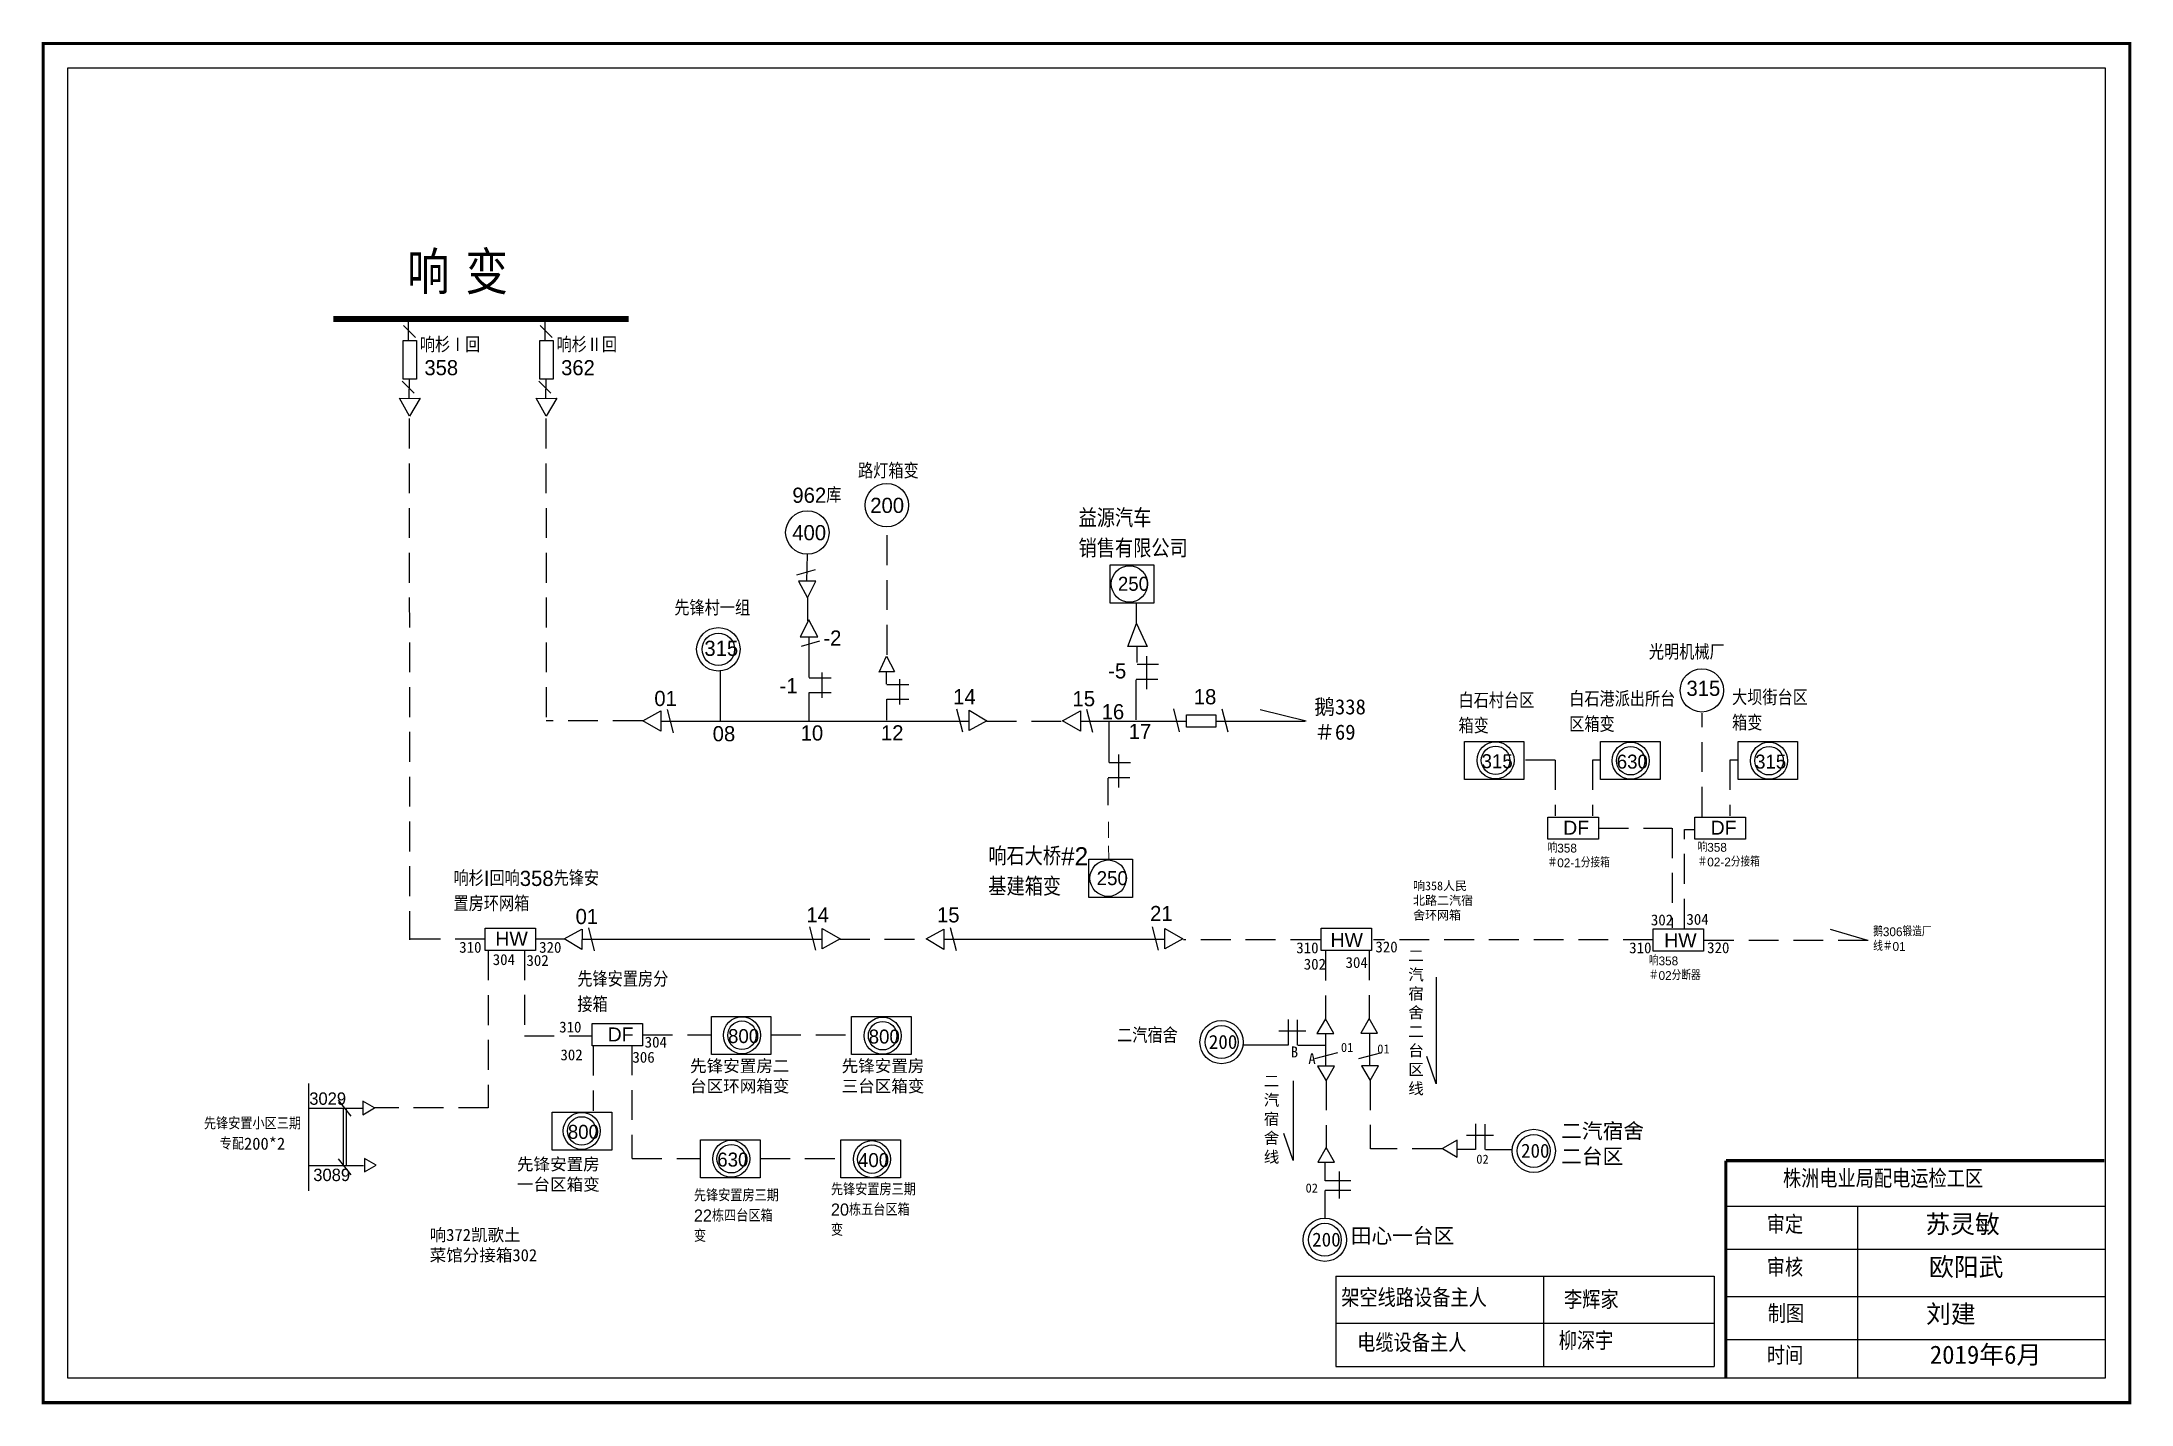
# Model space of a CAD drawing. Extents: x 0 to 344, y 0 to 224.
import ezdxf

# ---------------------------------------------------------------- set-up
doc = ezdxf.new("R2010")
doc.units = 0
doc.header["$LTSCALE"] = 0.774411
doc.header["$MEASUREMENT"] = 0
doc.linetypes.add('ACAD_ISO02W100', pattern=[15, 12, -3])
doc.linetypes.add('DASHED2', pattern=[9.525, 6.35, -3.175])
doc.layers.get('0').update_dxf_attribs({"linetype": 'CONTINUOUS'})
doc.layers.add('0-RefEdit0', color=7, linetype='CONTINUOUS')
doc.styles.add('hztxt_txtstyle_0.00_0_0', font='', dxfattribs={"bigfont": 'hztxt.shx'})
doc.styles.add('hztxt_txtstyle_1.45_0_0', font='', dxfattribs={"height": 1.450187, "bigfont": 'hztxt.shx'})
doc.styles.add('hztxt_txtstyle_1.80_0_0', font='', dxfattribs={"height": 1.8, "bigfont": 'hztxt.shx'})
doc.styles.add('hztxt_txtstyle_2.50_0_0', font='', dxfattribs={"height": 2.5, "bigfont": 'hztxt.shx'})
doc.styles.add('hztxt_txtstyle_3.00_0_0', font='', dxfattribs={"height": 3, "bigfont": 'hztxt.shx'})
doc.styles.add('宋体_txtstyle_1.50_0_0', font='', dxfattribs={"height": 1.5})
doc.styles.get('hztxt_txtstyle_0.00_0_0').set_extended_font_data('hztxt')
doc.styles.get('hztxt_txtstyle_1.45_0_0').set_extended_font_data('hztxt')
doc.styles.get('hztxt_txtstyle_1.80_0_0').set_extended_font_data('hztxt')
doc.styles.get('hztxt_txtstyle_2.50_0_0').set_extended_font_data('hztxt')
doc.styles.get('hztxt_txtstyle_3.00_0_0').set_extended_font_data('hztxt')
doc.styles.get('宋体_txtstyle_1.50_0_0').set_extended_font_data('宋体')

msp = doc.modelspace()

# ---------------------------------------------------------------- linework, layer by layer
at = {"linetype": 'Continuous'}
for p, q in [((61.36, 175.56), (59.4, 177.53)), ((83.9, 175.56), (81.93, 177.53)), ((60.38, 162.62), (58.76, 165.56)), ((58.82, 165.52), (62.12, 165.56)), ((61.15, 166.39), (59.18, 168.35)), ((62.12, 165.56), (60.38, 162.62)), ((82.92, 162.62), (81.29, 165.56)), ((81.35, 165.52), (84.66, 165.56)), ((83.68, 166.39), (81.71, 168.35)), ((84.66, 165.56), (82.92, 162.62)), ((125.89, 135.43), (125.99, 139.82)), ((124.27, 136.46), (127.34, 137.32)), ((127.39, 135.43), (124.5, 135.43)), ((124.5, 135.43), (125.99, 132.64)), ((125.99, 132.64), (127.39, 135.43)), ((126.2, 129.03), (124.81, 126.24)), ((127.7, 126.24), (126.2, 129.03)), ((124.81, 126.24), (127.7, 126.24)), ((124.99, 124.71), (128.06, 125.57)), ((126.26, 119.53), (126.26, 126.18)), ((111.63, 120.76), (111.63, 112.37)), ((137.81, 120.39), (139.05, 123.04)), ((139.05, 123.04), (140.35, 120.5)), ((126.28, 119.47), (129.92, 119.47)), ((128.39, 120.36), (128.39, 116.17)), ((140.35, 120.45), (137.81, 120.45)), ((139.05, 118.44), (139.05, 120.39)), ((139.07, 118.38), (142.71, 118.38)), ((141.18, 119.27), (141.18, 115.07)), ((98.86, 112.42), (101.8, 114.04)), ((101.81, 114.03), (101.8, 110.67)), ((103.89, 110.42), (102.91, 114.24)), ((126.28, 112.37), (126.28, 117.05)), ((126.28, 117.05), (129.92, 117.05)), ((139.07, 112.49), (139.07, 115.96)), ((139.07, 115.96), (142.71, 115.96)), ((150.55, 114.39), (151.54, 110.57)), ((152.64, 110.78), (152.65, 114.14)), ((152.65, 114.14), (155.59, 112.4)), ((168.06, 112.42), (171, 114.04)), ((171.01, 114.03), (171, 110.67)), ((173.06, 110.45), (172.08, 114.26)), ((186.32, 114.39), (187.3, 110.57)), ((194.3, 114.39), (195.29, 110.57)), ((101.8, 110.67), (98.86, 112.42)), ((101.79, 112.37), (152.6, 112.37)), ((155.59, 112.4), (152.65, 110.78)), ((171, 110.67), (168.06, 112.42)), ((171, 112.35), (188.47, 112.37)), ((85.88, 76.48), (88.82, 78.1)), ((88.82, 74.74), (85.88, 76.48)), ((88.81, 76.44), (128.42, 76.44)), ((88.83, 78.09), (88.82, 74.74)), ((90.91, 74.49), (89.93, 78.3)), ((126.35, 78.45), (127.34, 74.64)), ((128.43, 74.84), (128.44, 78.2)), ((128.44, 78.2), (131.39, 76.46)), ((131.39, 76.46), (128.44, 74.84)), ((145.55, 76.48), (148.49, 78.1)), ((148.49, 74.74), (145.55, 76.48)), ((148.5, 78.09), (148.49, 74.74)), ((148.49, 76.43), (164.27, 76.43)), ((150.58, 74.49), (149.6, 78.3)), ((157.17, 76.43), (184.92, 76.43)), ((182.84, 78.45), (183.83, 74.64)), ((184.92, 74.84), (184.93, 78.2)), ((184.93, 78.2), (187.88, 76.46)), ((187.88, 76.46), (184.93, 74.84)), ((229.67, 70.16), (229.67, 52.59)), ((213.39, 57.69), (209.57, 56.7)), ((220.65, 57.7), (216.83, 56.72)), ((229.67, 52.59), (228.12, 57.08)), ((206.1, 53.08), (206.1, 39.94)), ((206.1, 39.94), (204.55, 44.43)), ((277.46, 32.43), (339.82, 32.43)), ((299.1, 32.42), (299.1, 4.09)), ((277.46, 25.33), (339.82, 25.33)), ((213.13, 20.89), (275.49, 20.89)), ((213.13, 20.89), (213.13, 6.04)), ((247.34, 20.89), (247.34, 6.04)), ((275.49, 20.89), (275.49, 6.04)), ((277.46, 17.57), (339.82, 17.57)), ((213.13, 13.14), (275.49, 13.14)), ((277.46, 10.47), (339.82, 10.47)), ((213.13, 6.04), (275.49, 6.04))]:
    msp.add_line(p, q, dxfattribs=at)
at = {"linetype": 'ACAD_ISO02W100'}
for p, q in [((60.23, 175.07), (60.23, 178.14)), ((82.77, 175.07), (82.77, 178.14))]:
    msp.add_line(p, q, dxfattribs=at)
for p, q in [((60.31, 168.65), (60.27, 165.53)), ((82.84, 168.65), (82.8, 165.53))]:
    msp.add_line(p, q)
at = {"linetype": 'DASHED2'}
for p, q in [((60.34, 162.2), (60.39, 76.34)), ((82.88, 162.2), (82.92, 112.38)), ((139.16, 123.3), (139.16, 144.33)), ((98.84, 112.38), (82.92, 112.38)), ((155.54, 112.37), (168.01, 112.37)), ((273.5, 96.6), (273.5, 113.67)), ((249.28, 105.93), (244.17, 105.93)), ((249.26, 105.93), (249.26, 96.74)), ((256.7, 105.93), (255.4, 105.93)), ((255.4, 105.93), (255.4, 96.74)), ((278.09, 105.93), (278.09, 96.74)), ((279.38, 105.93), (278.09, 105.93)), ((256.45, 94.71), (268.51, 94.71)), ((268.56, 94.71), (268.56, 78.29)), ((270.61, 94.48), (272.16, 94.48)), ((270.61, 78.17), (270.61, 94.48)), ((72.85, 76.44), (60.39, 76.44)), ((85.87, 76.44), (81.17, 76.44)), ((131.34, 76.44), (145.62, 76.43)), ((210.53, 76.31), (187.97, 76.33)), ((265.4, 76.31), (219.32, 76.33)), ((300.85, 76.22), (273.77, 76.22)), ((79.33, 74.61), (79.33, 60.49)), ((211.38, 74.53), (211.38, 63.2)), ((218.6, 74.57), (218.6, 63.24)), ((79.33, 60.49), (90.37, 60.49)), ((98.83, 60.66), (110.16, 60.66)), ((119.98, 60.66), (133.28, 60.66)), ((211.5, 53.18), (211.5, 41.85)), ((218.76, 53.19), (218.76, 41.87)), ((230.62, 41.87), (218.81, 41.89)), ((97.07, 40.31), (108.39, 40.31)), ((118.21, 40.31), (131.51, 40.31))]:
    msp.add_line(p, q, dxfattribs=at)
at = {"color": 0, "linetype": 'Continuous'}
for p, q in [((126, 132.6), (126, 128.88)), ((208.24, 112.33), (200.64, 114.22)), ((193.31, 112.37), (208.04, 112.37)), ((300.8, 76.22), (294.67, 78.04)), ((205.23, 63.2), (205.23, 58.96)), ((206.81, 58.96), (206.81, 63.16)), ((205.23, 58.96), (197.71, 58.96)), ((208.18, 61.29), (203.73, 61.29)), ((211.31, 58.93), (206.86, 58.93)), ((211.41, 60.87), (211.41, 55.55)), ((218.67, 60.88), (218.67, 55.56)), ((236.14, 46), (236.14, 41.75)), ((237.72, 41.75), (237.72, 45.96)), ((236.14, 41.75), (233.12, 41.75)), ((239.09, 44.09), (234.64, 44.09)), ((242.23, 41.73), (237.77, 41.73)), ((211.36, 36.63), (211.36, 39.65)), ((213.69, 33.68), (213.69, 38.13)), ((211.33, 30.54), (211.33, 35)), ((215.6, 36.63), (211.36, 36.63)), ((211.36, 35.05), (215.56, 35.05))]:
    msp.add_line(p, q, dxfattribs=at)
at = {"color": 0}
for p, q in [((180.23, 128.33), (180.23, 131.78)), ((178.81, 124.65), (180.23, 128.45)), ((180.23, 128.45), (182.01, 124.65)), ((182.01, 124.65), (178.81, 124.65)), ((180.33, 122), (180.33, 124.61)), ((180.33, 121.76), (183.88, 121.76)), ((181.87, 123.07), (181.87, 117.61)), ((180.21, 119.27), (183.77, 119.27)), ((175.72, 105.56), (175.75, 112.36)), ((177.26, 106.86), (177.26, 101.41)), ((175.72, 105.56), (179.28, 105.56)), ((175.6, 103.07), (179.16, 103.07)), ((43.73, 52.66), (43.73, 34.98)), ((52.62, 48.55), (43.73, 48.55)), ((49.53, 39.15), (49.53, 48.58)), ((49.98, 39.15), (49.98, 48.58)), ((43.73, 39.14), (52.78, 39.14))]:
    msp.add_line(p, q, dxfattribs=at)
at = {"color": 7}
for p, q in [((248.07, 96.55), (256.39, 96.55)), ((248.07, 92.9), (248.07, 96.55)), ((256.39, 96.55), (256.39, 92.9)), ((272.31, 92.9), (272.31, 96.55)), ((272.31, 96.55), (280.63, 96.55)), ((280.63, 96.55), (280.63, 92.9)), ((256.39, 92.9), (248.07, 92.9)), ((280.63, 92.9), (272.31, 92.9)), ((72.85, 74.57), (72.85, 78.22)), ((72.85, 78.22), (81.17, 78.22)), ((81.17, 78.22), (81.17, 74.57)), ((210.68, 78.22), (219.01, 78.22)), ((210.68, 74.57), (210.68, 78.22)), ((219.01, 78.22), (219.01, 74.57)), ((265.43, 74.46), (265.43, 78.11)), ((265.43, 78.11), (273.75, 78.11)), ((273.75, 78.11), (273.75, 74.46)), ((81.17, 74.57), (72.85, 74.57)), ((219.01, 74.57), (210.68, 74.57)), ((273.75, 74.46), (265.43, 74.46)), ((90.49, 62.51), (98.81, 62.51)), ((90.49, 58.86), (90.49, 62.51)), ((98.81, 62.51), (98.81, 58.86)), ((98.81, 58.86), (90.49, 58.86))]:
    msp.add_line(p, q, dxfattribs=at)
at = {"color": 7, "linetype": 'DASHED2', "lineweight": 0, "ltscale": 0.535085}
msp.add_line((175.63, 95.74), (175.67, 89.61), dxfattribs=at)
at = {"color": 0, "linetype": 'DASHED2'}
for p, q in [((73.36, 74.57), (73.36, 48.63)), ((90.68, 58.88), (90.68, 48.14)), ((97.05, 58.95), (97.05, 40.31)), ((50.77, 47.26), (48.67, 49.91)), ((73.36, 48.63), (54.54, 48.63)), ((50.77, 37.58), (48.67, 40.23))]:
    msp.add_line(p, q, dxfattribs=at)
at = {"linetype": 'Continuous', "const_width": 0.5}
msp.add_lwpolyline([(0.01, 224.02), (343.99, 224.02), (343.99, 0.06), (0.01, 0.06)], close=True, dxfattribs=at)
at = {"linetype": 'Continuous'}
for points in [[(4.06, 219.98), (339.94, 219.98), (339.94, 4.1), (4.06, 4.1)], [(211.38, 63.28), (209.98, 60.87), (212.77, 60.87)], [(218.6, 63.33), (217.21, 60.92), (219.99, 60.92)], [(211.5, 53.11), (212.89, 55.52), (210.1, 55.52)], [(218.75, 53.13), (220.15, 55.54), (217.36, 55.54)], [(211.51, 42.09), (210.12, 39.68), (212.9, 39.68)], [(230.68, 41.91), (233.09, 40.51), (233.09, 43.3)]]:
    msp.add_lwpolyline(points, close=True, dxfattribs=at)
for points, const_width in [([(47.83, 178.59), (96.51, 178.59)], 1), ([(277.42, 39.93), (277.42, 4.21)], 0.5), ([(277.46, 39.93), (339.82, 39.93)], 0.5)]:
    msp.add_lwpolyline(points, dxfattribs=dict(at, const_width=const_width))
at = {"linetype": 'ACAD_ISO02W100'}
for points in [[(61.55, 168.71), (59.35, 168.71), (59.35, 175.07), (61.55, 175.07)], [(84.08, 168.71), (81.89, 168.71), (81.89, 175.07), (84.08, 175.07)]]:
    msp.add_lwpolyline(points, close=True, dxfattribs=at)
at = {"color": 0, "linetype": 'Continuous'}
for points in [[(188.47, 113.39), (193.31, 113.39), (193.31, 111.37), (188.47, 111.37)], [(234.3, 109.01), (244.12, 109.01), (244.12, 102.76), (234.3, 102.76)], [(256.73, 109.01), (266.56, 109.01), (266.56, 102.76), (256.73, 102.76)], [(279.42, 109.01), (289.24, 109.01), (289.24, 102.76), (279.42, 102.76)], [(110.16, 63.68), (119.98, 63.68), (119.98, 57.43), (110.16, 57.43)], [(133.25, 63.68), (143.07, 63.68), (143.07, 57.43), (133.25, 57.43)], [(83.9, 47.91), (93.72, 47.91), (93.72, 41.66), (83.9, 41.66)], [(108.39, 43.34), (118.21, 43.34), (118.21, 37.09), (108.39, 37.09)], [(131.49, 43.34), (141.31, 43.34), (141.31, 37.09), (131.49, 37.09)]]:
    msp.add_lwpolyline(points, close=True, dxfattribs=at)
at = {"color": 0, "linetype": 'DASHED2'}
for points in [[(54.61, 48.61), (52.71, 49.71), (52.71, 47.51)], [(54.87, 39.21), (52.96, 40.31), (52.96, 38.11)]]:
    msp.add_lwpolyline(points, close=True, dxfattribs=at)
at = {"linetype": 'Continuous'}
for centre, radius in [((139.07, 147.92), 3.58), ((125.98, 143.43), 3.58), ((111.31, 124.18), 3.58), ((111.31, 124.18), 2.68), ((273.46, 117.42), 3.57), ((194.27, 59.47), 3.57), ((194.27, 59.47), 2.71), ((245.74, 41.54), 3.57), ((245.74, 41.54), 2.71), ((211.3, 26.9), 3.57), ((211.3, 26.9), 2.71)]:
    msp.add_circle(centre, radius, dxfattribs=at)
at = {"color": 0}
for centre, radius in [((179.08, 134.96), 3), ((239.44, 105.89), 3.05), ((239.44, 105.89), 2.35), ((261.72, 105.83), 3.05), ((261.72, 105.83), 2.35), ((284.53, 105.83), 3.05), ((284.53, 105.83), 2.35), ((175.57, 86.47), 3), ((115.2, 60.6), 3.05), ((115.2, 60.6), 2.35), ((138.39, 60.52), 3.05), ((138.39, 60.52), 2.35), ((88.79, 44.83), 3.05), ((88.79, 44.83), 2.35), ((113.43, 40.25), 3.05), ((113.43, 40.25), 2.35), ((136.62, 40.18), 3.05), ((136.62, 40.18), 2.35)]:
    msp.add_circle(centre, radius, dxfattribs=at)
at = {"layer": '0-RefEdit0', "color": 0, "linetype": 'ByBlock', "ltscale": 2}
for p, q in [((180.2, 112.57), (180.2, 119.16)), ((175.59, 98.49), (175.59, 102.95))]:
    msp.add_line(p, q, dxfattribs=at)
for points in [[(175.9, 138.11), (183.08, 138.11), (183.08, 131.81), (175.9, 131.81)], [(172.4, 89.61), (179.57, 89.61), (179.57, 83.31), (172.4, 83.31)]]:
    msp.add_lwpolyline(points, close=True, dxfattribs=at)

# ---------------------------------------------------------------- texts
at = {"linetype": 'Continuous', "attachment_point": 1}
for s, insert, char_height, width, style in [('响 变', (60, 189.68), 7, 52.1814, 'hztxt_txtstyle_0.00_0_0'), ('路灯箱变', (134.34, 154.82), 2.5, 28.7822, 'hztxt_txtstyle_0.00_0_0'), ('962库', (123.51, 150.82), 2.5, 13.9826, 'hztxt_txtstyle_0.00_0_0'), ('200', (136.35, 149.15), 2.5, 5.6554, 'hztxt_txtstyle_0.00_0_0'), ('400', (123.49, 144.65), 2.5, 5.6554, 'hztxt_txtstyle_0.00_0_0'), ('益源汽车^M^J销售有限公司', (170.7, 147.3), 3, 17.3528, 'hztxt_txtstyle_3.00_0_0'), ('先锋村一组', (104.05, 132.24), 2.5, 21.7184, 'hztxt_txtstyle_0.00_0_0'), ('315', (109, 125.6), 2.5, 5.6554, 'hztxt_txtstyle_0.00_0_0'), ('-2', (128.62, 127.29), 2.5, 5.4797, 'hztxt_txtstyle_0.00_0_0'), ('-5', (175.58, 121.88), 2.5, 5.4797, 'hztxt_txtstyle_0.00_0_0'), ('01', (100.75, 117.34), 2.5, 5.4797, 'hztxt_txtstyle_0.00_0_0'), ('-1', (121.4, 119.43), 2.5, 5.4797, 'hztxt_txtstyle_0.00_0_0'), ('14', (150.02, 117.62), 2.5, 5.4797, 'hztxt_txtstyle_0.00_0_0'), ('15', (169.7, 117.3), 2.5, 5.4797, 'hztxt_txtstyle_0.00_0_0'), ('18', (189.69, 117.62), 2.5, 5.4797, 'hztxt_txtstyle_0.00_0_0'), ('16', (174.5, 115.15), 2.5, 5.4797, 'hztxt_txtstyle_2.50_0_0'), ('{\\fSimSun|b0|i0|c134|p2;鹅338＃69}', (209.55, 115.96), 2.5, 10.5403, 'hztxt_txtstyle_0.00_0_0'), ('08', (110.37, 111.53), 2.5, 5.4797, 'hztxt_txtstyle_0.00_0_0'), ('10', (124.87, 111.65), 2.5, 5.4797, 'hztxt_txtstyle_0.00_0_0'), ('12', (138.11, 111.67), 2.5, 5.4797, 'hztxt_txtstyle_0.00_0_0'), ('17', (178.96, 111.9), 2.5, 5.4797, 'hztxt_txtstyle_0.00_0_0'), ('响杉I回响358先锋安置房环网箱', (67.64, 87.69), 2.5, 24.0005, 'hztxt_txtstyle_2.50_0_0'), ('01', (87.77, 81.41), 2.5, 5.4797, 'hztxt_txtstyle_0.00_0_0'), ('14', (125.82, 81.68), 2.5, 5.4797, 'hztxt_txtstyle_0.00_0_0'), ('15', (147.35, 81.68), 2.5, 5.4797, 'hztxt_txtstyle_0.00_0_0'), ('21', (182.48, 81.9), 2.5, 12.3499, 'hztxt_txtstyle_0.00_0_0'), ('先锋安置房分接箱', (88.06, 71.07), 2.5, 16.0402, 'hztxt_txtstyle_0.00_0_0'), ('株洲电业局配电运检工区', (286.82, 38.45), 3, 82.0179, 'hztxt_txtstyle_0.00_0_0'), ('审定', (284.16, 30.87), 3, 23.4615, 'hztxt_txtstyle_0.00_0_0'), ('{\\fSimSun|b0|i0|c134|p2;苏灵敏}', (310.3, 30.98), 3, 23.4615, 'hztxt_txtstyle_0.00_0_0'), ('审核', (284.16, 23.8), 3, 23.4615, 'hztxt_txtstyle_0.00_0_0'), ('{\\fSimSun|b0|i0|c134|p2;欧阳武}', (310.9, 23.93), 3, 33.0539, 'hztxt_txtstyle_0.00_0_0'), ('架空线路设备主人', (214, 18.81), 3, 58.56, 'hztxt_txtstyle_0.00_0_0'), ('李辉家', (250.73, 18.48), 3, 47.14, 'hztxt_txtstyle_0.00_0_0'), ('制图', (284.32, 16.18), 3, 23.4615, 'hztxt_txtstyle_0.00_0_0'), ('{\\fSimSun|b0|i0|c134|p2;刘建}', (310.41, 16.18), 3, 23.4615, 'hztxt_txtstyle_0.00_0_0'), ('电缆设备主人', (216.63, 11.39), 3, 58.56, 'hztxt_txtstyle_0.00_0_0'), ('柳深宇', (249.86, 11.71), 3, 33.0539, 'hztxt_txtstyle_0.00_0_0'), ('时间', (284.16, 9.3), 3, 23.4615, 'hztxt_txtstyle_0.00_0_0'), ('{\\fSimSun|b0|i0|c134|p2;2019年6月}', (311.03, 9.47), 3, 27.5683, 'hztxt_txtstyle_0.00_0_0')]:
    msp.add_mtext(s, dxfattribs=dict(at, insert=insert, char_height=char_height, width=width, style=style))
at = {"color": 0, "linetype": 'Continuous', "attachment_point": 1, "style": 'hztxt_txtstyle_0.00_0_0'}
for s, insert, char_height, width in [('响杉Ⅰ回', (62.11, 175.6), 2.485, 14.3295), ('响杉Ⅱ回', (84.65, 175.6), 2.485, 14.3295), ('358', (62.85, 171.83), 2.485, 5.6214), ('362', (85.39, 171.83), 2.485, 5.6214), ('3029', (43.86, 51.18), 2.041, 10.2626), ('3089', (44.52, 38.61), 2.041, 10.2626)]:
    msp.add_mtext(s, dxfattribs=dict(at, insert=insert, char_height=char_height, width=width))
at = {"color": 0, "width": 4.8377, "attachment_point": 1, "style": 'hztxt_txtstyle_0.00_0_0'}
for s, insert, char_height in [('250', (177.18, 136.13), 2.3), ('315', (237.14, 106.9), 2.3), ('630', (259.42, 106.83), 2.3), ('315', (282.23, 106.83), 2.3), ('{\\fArial|b0|i0|c0|p32;DF^I}', (250.59, 95.94), 2.3), ('{\\fArial|b0|i0|c0|p32;DF^I}', (274.9, 95.95), 2.3), ('250', (173.68, 87.63), 2.3), ('{\\fKaiTi_GB2312|b0|i0|c134|p49;302}', (265.05, 80.5), 1.8), ('{\\fKaiTi_GB2312|b0|i0|c134|p49;304}', (270.91, 80.6), 1.8), ('{\\fKaiTi_GB2312|b0|i0|c134|p49;310}', (68.58, 75.99), 1.8), ('{\\fArial|b0|i0|c0|p32;HW}', (74.54, 77.66), 2.3), ('{\\fKaiTi_GB2312|b0|i0|c134|p49;320}', (81.76, 75.98), 1.8), ('{\\fSimSun|b0|i0|c134|p2;310}', (206.59, 75.9), 1.8), ('{\\fArial|b0|i0|c0|p32;HW}', (212.23, 77.46), 2.3), ('{\\fSimSun|b0|i0|c134|p2;320}', (219.63, 76.05), 1.8), ('{\\fKaiTi_GB2312|b0|i0|c134|p49;310}', (261.47, 75.9), 1.8), ('{\\fArial|b0|i0|c0|p32;HW}', (267.24, 77.4), 2.3), ('{\\fKaiTi_GB2312|b0|i0|c134|p49;320}', (274.32, 75.92), 1.8), ('{\\fKaiTi_GB2312|b0|i0|c134|p49;304}', (74.11, 73.96), 1.8), ('{\\fKaiTi_GB2312|b0|i0|c134|p49;302}', (79.67, 73.82), 1.8), ('{\\fKaiTi_GB2312|b0|i0|c134|p49;310}', (85.06, 62.85), 1.8), ('{\\fArial|b0|i0|c0|p32;DF^I}', (93.05, 61.88), 2.3), ('{\\fKaiTi_GB2312|b0|i0|c134|p49;304}', (99.16, 60.36), 1.8), ('800', (112.9, 61.61), 2.3), ('800', (136.09, 61.53), 2.3), ('{\\fKaiTi_GB2312|b0|i0|c134|p49;302}', (85.27, 58.27), 1.8), ('{\\fKaiTi_GB2312|b0|i0|c134|p49;306}', (97.14, 57.87), 1.8), ('800', (86.49, 45.83), 2.3), ('630', (111.13, 41.26), 2.3), ('400', (134.33, 41.18), 2.3)]:
    msp.add_mtext(s, dxfattribs=dict(at, insert=insert, char_height=char_height))
at = {"color": 7, "attachment_point": 1}
for s, insert, char_height, width, style in [('光明机械厂', (264.71, 124.97), 2.5, 19.5908, 'hztxt_txtstyle_0.00_0_0'), ('白石村台区箱变', (233.33, 116.98), 2.5, 14.3667, 'hztxt_txtstyle_0.00_0_0'), ('白石港派出所台区箱变', (251.58, 117.23), 2.5, 19.5908, 'hztxt_txtstyle_0.00_0_0'), ('315', (270.91, 119.01), 2.5, 9.8485, 'hztxt_txtstyle_0.00_0_0'), ('大坝街台区箱变', (278.43, 117.47), 2.5, 14.8701, 'hztxt_txtstyle_0.00_0_0'), ('响358\\P＃02-1分接箱', (248.02, 92.15), 1.45, 13.3878, 'hztxt_txtstyle_0.00_0_0'), ('响358\\P＃02-2分接箱', (272.75, 92.28), 1.45, 13.3878, 'hztxt_txtstyle_0.00_0_0'), ('{\\fSimSun|b0|i0|c134|p2;响358人民北路二汽宿舍环网箱}', (225.84, 85.94), 1.4502, 10.7222, 'hztxt_txtstyle_1.45_0_0'), ('鹅306锻造厂线＃01', (301.7, 78.37), 1.4502, 10.7222, 'hztxt_txtstyle_0.00_0_0'), ('{\\fSimSun|b0|i0|c134|p2;302}', (207.82, 73.21), 1.8, 4.8377, 'hztxt_txtstyle_1.80_0_0'), ('{\\fSimSun|b0|i0|c134|p2;304}', (214.71, 73.48), 1.8, 4.8377, 'hztxt_txtstyle_1.80_0_0'), ('响358\\P＃02分断器', (264.72, 73.57), 1.45, 10.7222, 'hztxt_txtstyle_0.00_0_0'), ('{\\fSimSun|b0|i0|c134|p2;B}', (205.67, 58.75), 1.8, 4.8377, 'hztxt_txtstyle_1.80_0_0'), ('{\\f\uffbfﾬￌﾣﾤ_GB2312|b0|i0|c134|p49;先锋安置房二台区环网箱变}', (106.65, 56.55), 2, 17.0432, 'hztxt_txtstyle_0.00_0_0'), ('{\\f\uffbfﾬￌﾣﾤ_GB2312|b0|i0|c134|p49;先锋安置房三台区箱变}', (131.63, 56.55), 2, 14.4832, 'hztxt_txtstyle_0.00_0_0'), ('{\\fSimSun|b0|i0|c134|p2;A}', (208.57, 57.64), 1.8, 4.8377, 'hztxt_txtstyle_1.80_0_0'), ('{\\f\uffbfﾬￌﾣﾤ_GB2312|b0|i0|c134|p49;先锋安置房一台区箱变}', (78.1, 40.35), 2, 14.4832, 'hztxt_txtstyle_0.00_0_0'), ('先锋安置房三期22栋四台区箱变', (107.28, 35.22), 2, 14.4832, 'hztxt_txtstyle_0.00_0_0'), ('先锋安置房三期20栋五台区箱变', (129.87, 36.21), 2, 14.4832, 'hztxt_txtstyle_0.00_0_0')]:
    msp.add_mtext(s, dxfattribs=dict(at, insert=insert, char_height=char_height, width=width, style=style))
at = {"color": 7, "linetype": 'DASHED2', "lineweight": 0, "ltscale": 0.764582, "insert": (155.81, 91.58), "char_height": 3, "attachment_point": 1, "style": 'hztxt_txtstyle_3.00_0_0'}
msp.add_mtext('响石大桥#2^M^J基建箱变', dxfattribs=at)
at = {"attachment_point": 1, "style": 'hztxt_txtstyle_0.00_0_0'}
for s, insert, char_height, width in [('{\\fSimSun|b0|i0|c134|p2;二汽宿舍二台区线}', (225.05, 74.65), 1.875, 4.4088), ('二汽宿舍', (177.05, 61.81), 2.5, 16.6443), ('{\\fSimSun|b0|i0|c134|p2;200}', (192.17, 60.65), 2.3, 4.8377), ('{\\fSimSun|b0|i0|c134|p2;01}', (213.95, 59.34), 1.5, 9.483), ('{\\fSimSun|b0|i0|c134|p2;01}', (219.94, 59.09), 1.5, 9.483), ('{\\fSimSun|b0|i0|c134|p2;二汽宿舍线}', (201.23, 53.99), 1.875, 4.4088), ('{\\fSimSun|b0|i0|c134|p2;二汽宿舍二台区}', (250.27, 46.08), 2.5, 15.8419), ('{\\fSimSun|b0|i0|c134|p2;200}', (243.64, 42.72), 2.3, 4.8377), ('{\\fSimSun|b0|i0|c134|p2;02}', (236.27, 40.93), 1.5, 9.483), ('{\\fSimSun|b0|i0|c134|p2;02}', (208.12, 36.18), 1.5, 9.483), ('{\\fSimSun|b0|i0|c134|p2;200}', (209.21, 28.08), 2.3, 4.8377), ('{\\fSimSun|b0|i0|c134|p2;田心一台区}', (215.57, 28.82), 2.5, 18.7279)]:
    msp.add_mtext(s, dxfattribs=dict(at, insert=insert, char_height=char_height, width=width))
at = {"color": 0, "lineweight": -2, "insert": (34.5, 44.39), "char_height": 2, "width": 17.623, "attachment_point": 5, "style": 'hztxt_txtstyle_0.00_0_0'}
msp.add_mtext('{\\C7;先锋安置小区三期}专配{\\fKaiTi_GB2312|b0|i0|c134|p49;200*2}', dxfattribs=at)
at = {"color": 7, "linetype": 'DASHED2', "lineweight": 0, "ltscale": 1.124688, "insert": (63.71, 28.7), "char_height": 2, "width": 21.6808, "attachment_point": 1, "style": '宋体_txtstyle_1.50_0_0'}
msp.add_mtext('响372凯歌土^J菜馆分接箱302', dxfattribs=at)

doc.saveas('drawing.dxf')
